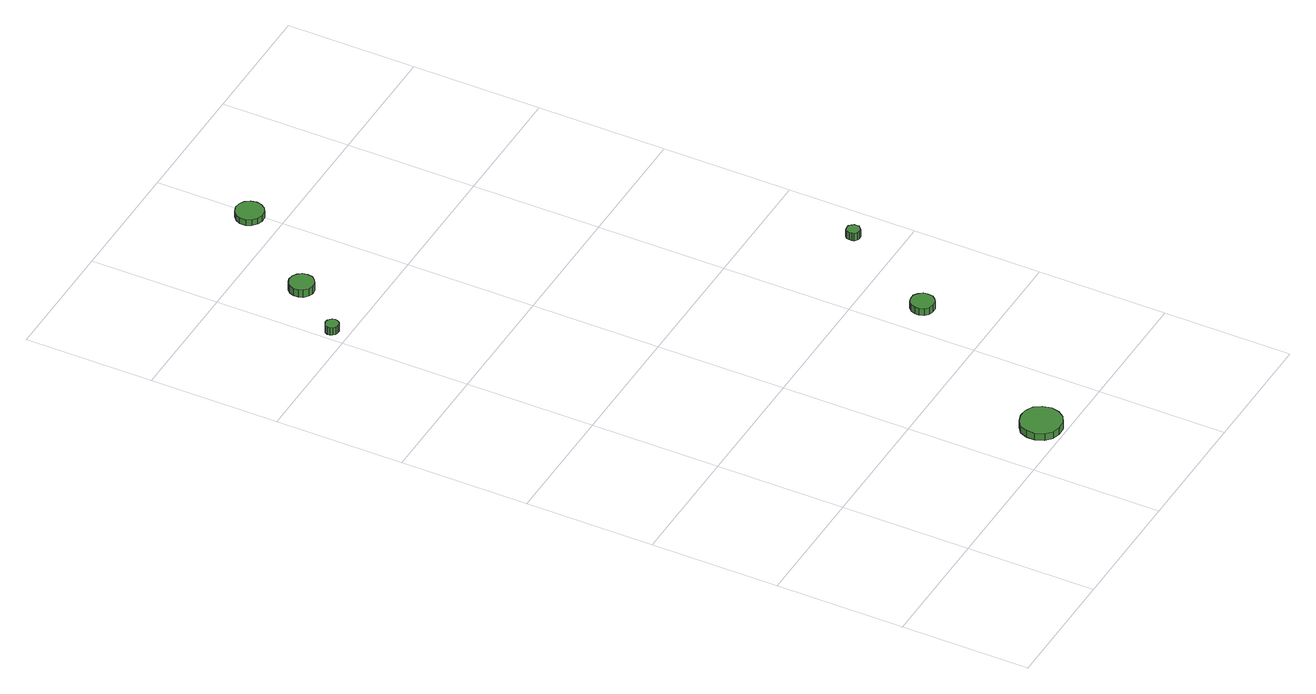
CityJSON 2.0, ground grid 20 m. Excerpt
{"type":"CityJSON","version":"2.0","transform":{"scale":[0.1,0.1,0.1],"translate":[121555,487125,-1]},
"CityObjects":{
"tree1":{"type":"SolitaryVegetationObject","attributes":{"function":"something"},"geometry":[{"type":"MultiSurface","lod":"1","boundaries":[[[0,1,2,3,4,5,6,7,8,9,10,11,12,13,14]],[[15,16,17,18,19,20,21,22,23,24,25,26,27,28,29]],[[0,29,28,1]],[[1,28,27,2]],[[2,27,26,3]],[[3,26,25,4]],[[4,25,24,5]],[[5,24,23,6]],[[6,23,22,7]],[[7,22,21,8]],[[8,21,20,9]],[[9,20,19,10]],[[10,19,18,11]],[[11,18,17,12]],[[12,17,16,13]],[[13,16,15,14]],[[14,15,29,0]]]}]},
"tree2":{"type":"SolitaryVegetationObject","attributes":{"function":"something"},"geometry":[{"type":"MultiSurface","lod":"1","boundaries":[[[30,31,32,33,34,35,36,37,38,39,40,41,42,43,44]],[[45,46,47,48,49,50,51,52,53,54,55,56,57,58,59]],[[30,59,58,31]],[[31,58,57,32]],[[32,57,56,33]],[[33,56,55,34]],[[34,55,54,35]],[[35,54,53,36]],[[36,53,52,37]],[[37,52,51,38]],[[38,51,50,39]],[[39,50,49,40]],[[40,49,48,41]],[[41,48,47,42]],[[42,47,46,43]],[[43,46,45,44]],[[44,45,59,30]]]}]},
"tree3":{"type":"SolitaryVegetationObject","attributes":{"function":"something"},"geometry":[{"type":"MultiSurface","lod":"1","boundaries":[[[60,61,62,63,64,65,66,67,68,69,70,71,72,73,74]],[[75,76,77,78,79,80,81,82,83,84,85,86,87,88,89]],[[60,89,88,61]],[[61,88,87,62]],[[62,87,86,63]],[[63,86,85,64]],[[64,85,84,65]],[[65,84,83,66]],[[66,83,82,67]],[[67,82,81,68]],[[68,81,80,69]],[[69,80,79,70]],[[70,79,78,71]],[[71,78,77,72]],[[72,77,76,73]],[[73,76,75,74]],[[74,75,89,60]]]}]},
"tree4":{"type":"SolitaryVegetationObject","attributes":{"function":"something"},"geometry":[{"type":"MultiSurface","lod":"1","boundaries":[[[90,91,92,93,94,95,96,97,98,99,100,101,102,103,104]],[[105,106,107,108,109,110,111,112,113,114,115,116,117,118,119]],[[90,119,118,91]],[[91,118,117,92]],[[92,117,116,93]],[[93,116,115,94]],[[94,115,114,95]],[[95,114,113,96]],[[96,113,112,97]],[[97,112,111,98]],[[98,111,110,99]],[[99,110,109,100]],[[100,109,108,101]],[[101,108,107,102]],[[102,107,106,103]],[[103,106,105,104]],[[104,105,119,90]]]}]},
"tree5":{"type":"SolitaryVegetationObject","attributes":{"function":"something"},"geometry":[{"type":"MultiSurface","lod":"1","boundaries":[[[120,121,122,123,124,125,126,127,128,129,130,131,132,133,134]],[[135,136,137,138,139,140,141,142,143,144,145,146,147,148,149]],[[120,149,148,121]],[[121,148,147,122]],[[122,147,146,123]],[[123,146,145,124]],[[124,145,144,125]],[[125,144,143,126]],[[126,143,142,127]],[[127,142,141,128]],[[128,141,140,129]],[[129,140,139,130]],[[130,139,138,131]],[[131,138,137,132]],[[132,137,136,133]],[[133,136,135,134]],[[134,135,149,120]]]}]},
"tree6":{"type":"SolitaryVegetationObject","attributes":{"function":"something"},"geometry":[{"type":"MultiSurface","lod":"1","boundaries":[[[150,151,152,153,154,155,156,157,158,159,160,161,162,163,164]],[[165,166,167,168,169,170,171,172,173,174,175,176,177,178,179]],[[150,179,178,151]],[[151,178,177,152]],[[152,177,176,153]],[[153,176,175,154]],[[154,175,174,155]],[[155,174,173,156]],[[156,173,172,157]],[[157,172,171,158]],[[158,171,170,159]],[[159,170,169,160]],[[160,169,168,161]],[[161,168,167,162]],[[162,167,166,163]],[[163,166,165,164]],[[164,165,179,150]]]}]}
},
"vertices":[
[324,36,18],[321,49,18],[314,60,18],[302,66,18],[289,67,18],[277,63,18],[267,55,18],[262,43,18],[262,30,18],[267,17,18],[277,9,18],[289,5,18],[302,6,18],[314,13,18],[321,23,18],[321,23,6],[314,13,6],[302,6,6],[289,5,6],[277,9,6],[267,17,6],[262,30,6],[262,43,6],[267,55,6],[277,63,6],[289,67,6],[302,66,6],[314,60,6],[321,49,6],[324,36,6],
[23,1023,25],[22,1027,25],[19,1030,25],[16,1032,25],[11,1033,25],[7,1031,25],[4,1029,25],[2,1025,25],[2,1021,25],[4,1017,25],[7,1014,25],[11,1013,25],[16,1013,25],[19,1015,25],[22,1019,25],[22,1019,12],[19,1015,12],[16,1013,12],[11,1013,12],[7,1014,12],[4,1017,12],[2,1021,12],[2,1025,12],[4,1029,12],[7,1031,12],[11,1033,12],[16,1032,12],[19,1030,12],[22,1027,12],[23,1023,12],
[101,1108,19],[100,1116,19],[95,1122,19],[88,1126,19],[80,1127,19],[73,1124,19],[67,1119,19],[64,1112,19],[64,1104,19],[67,1097,19],[73,1092,19],[80,1089,19],[88,1090,19],[95,1094,19],[100,1100,19],[100,1100,6],[95,1094,6],[88,1090,6],[80,1089,6],[73,1092,6],[67,1097,6],[64,1104,6],[64,1112,6],[67,1119,6],[73,1124,6],[80,1127,6],[88,1126,6],[95,1122,6],[100,1116,6],[101,1108,6],
[464,307,24],[463,314,24],[458,320,24],[452,324,24],[444,324,24],[437,322,24],[432,317,24],[429,310,24],[429,303,24],[432,296,24],[437,291,24],[444,289,24],[452,289,24],[458,293,24],[463,299,24],[463,299,12],[458,293,12],[452,289,12],[444,289,12],[437,291,12],[432,296,12],[429,303,12],[429,310,12],[432,317,12],[437,322,12],[444,324,12],[452,324,12],[458,320,12],[463,314,12],[464,307,12],
[216,1250,16],[214,1258,16],[209,1266,16],[201,1270,16],[192,1271,16],[184,1268,16],[177,1262,16],[173,1254,16],[173,1245,16],[177,1237,16],[184,1231,16],[192,1228,16],[201,1229,16],[209,1234,16],[214,1241,16],[214,1241,6],[209,1234,6],[201,1229,6],[192,1228,6],[184,1231,6],[177,1237,6],[173,1245,6],[173,1254,6],[177,1262,6],[184,1268,6],[192,1271,6],[201,1270,6],[209,1266,6],[214,1258,6],[216,1250,6],
[548,465,30],[548,469,30],[545,472,30],[542,475,30],[537,475,30],[533,474,30],[530,471,30],[529,467,30],[529,463,30],[530,459,30],[533,456,30],[537,455,30],[542,455,30],[545,458,30],[548,461,30],[548,461,17],[545,458,17],[542,455,17],[537,455,17],[533,456,17],[530,459,17],[529,463,17],[529,467,17],[530,471,17],[533,474,17],[537,475,17],[542,475,17],[545,472,17],[548,469,17],[548,465,17]
]}
